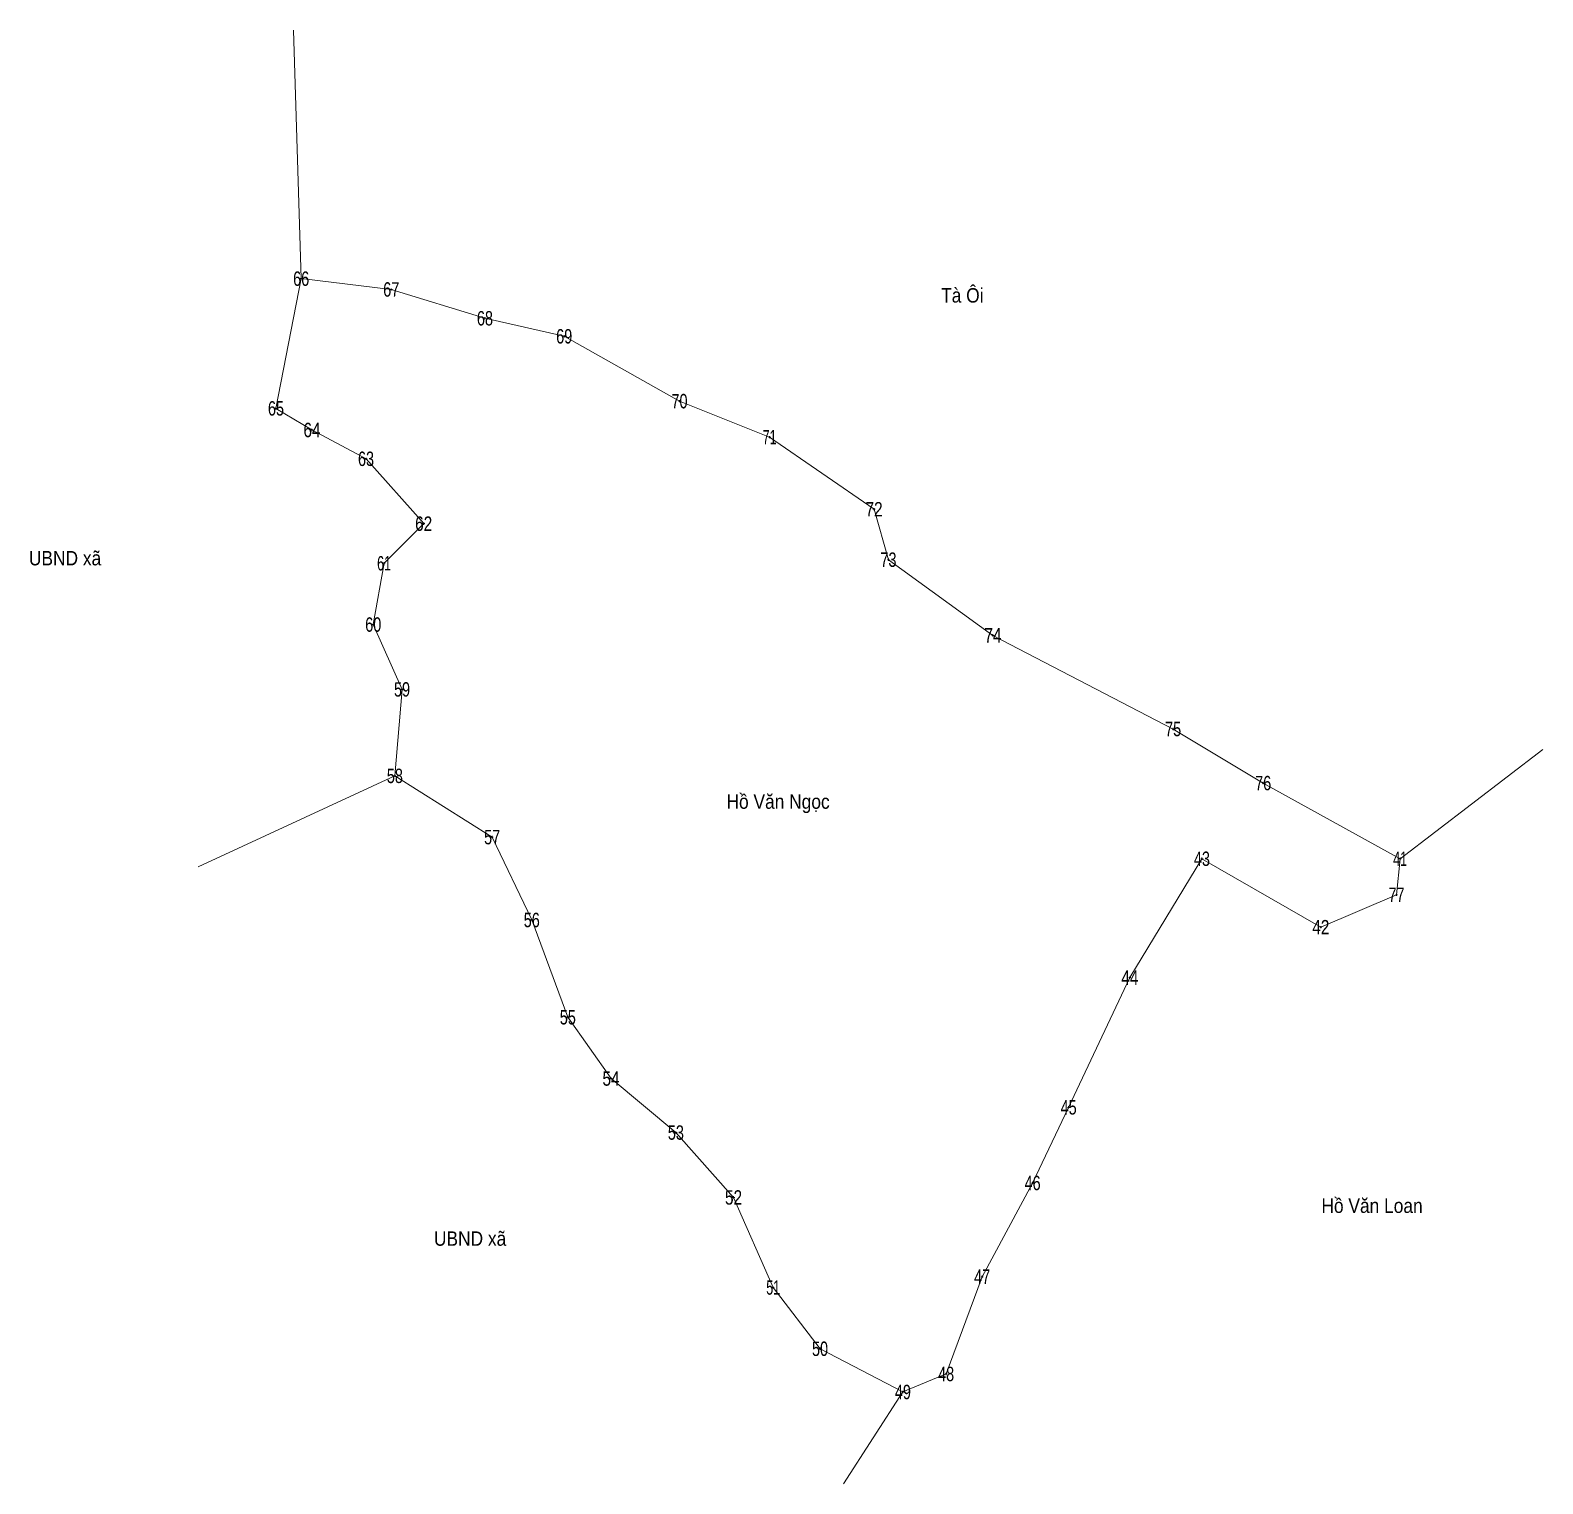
# Model space of a CAD drawing. Header units: metres. Extents: x 532311 to 533619, y 1853596 to 1855003.
# Drawn here: x 532310.8 to 532730.6, y 1853595.5 to 1853998.9 of the extents above; entities that cross this region are included whole.
import ezdxf
from ezdxf.enums import TextEntityAlignment as Align

# ---------------------------------------------------------------- set-up
doc = ezdxf.new("R2010")
doc.units = ezdxf.units.M
doc.header["$LTSCALE"] = 1.6
doc.layers.add('10', color=7, linetype='Continuous', lineweight=13)
doc.layers.add('11', color=7, linetype='Continuous', lineweight=13)
doc.layers.add('12', color=7, linetype='Continuous')

msp = doc.modelspace()

# ---------------------------------------------------------------- linework, layer by layer
at = {"layer": '10'}
for p, q in [((532386, 1853930), (532383.88, 1853998.94)), ((532691, 1853769), (532730.59, 1853799.35)), ((532412, 1853792), (532357.4, 1853766.79)), ((532553, 1853621), (532536.48, 1853595.53))]:
    msp.add_line(p, q, dxfattribs=at)
msp.add_lwpolyline([(532636, 1853769), (532669, 1853750), (532690, 1853759), (532691, 1853769), (532653, 1853790), (532628, 1853805), (532578, 1853831), (532549, 1853852), (532545, 1853866), (532516, 1853886), (532491, 1853896), (532459, 1853914), (532437, 1853919), (532411, 1853927), (532386, 1853930), (532379, 1853894), (532389, 1853888), (532404, 1853880), (532420, 1853862), (532409, 1853851), (532406, 1853834), (532414, 1853816), (532412, 1853792), (532439, 1853775), (532450, 1853752), (532460, 1853725), (532472, 1853708), (532490, 1853693), (532506, 1853675), (532517, 1853650), (532530, 1853633), (532553, 1853621), (532565, 1853626), (532575, 1853653), (532589, 1853679), (532599, 1853700), (532616, 1853736)], close=True, dxfattribs=at)
at = {"layer": '11'}
for p, q in [((532386.31, 1853930), (532385.69, 1853930)), ((532386, 1853929.69), (532386, 1853930.31)), ((532411.31, 1853927), (532410.69, 1853927)), ((532411, 1853926.69), (532411, 1853927.31)), ((532437.31, 1853919), (532436.69, 1853919)), ((532437, 1853918.69), (532437, 1853919.31)), ((532459.31, 1853914), (532458.69, 1853914)), ((532459, 1853913.69), (532459, 1853914.31)), ((532491.31, 1853896), (532490.69, 1853896)), ((532491, 1853895.69), (532491, 1853896.31)), ((532379.31, 1853894), (532378.69, 1853894)), ((532379, 1853893.69), (532379, 1853894.31)), ((532389.31, 1853888), (532388.69, 1853888)), ((532389, 1853887.69), (532389, 1853888.31)), ((532516.31, 1853886), (532515.69, 1853886)), ((532516, 1853885.69), (532516, 1853886.31)), ((532404.31, 1853880), (532403.69, 1853880)), ((532404, 1853879.69), (532404, 1853880.31)), ((532545.31, 1853866), (532544.69, 1853866)), ((532545, 1853865.69), (532545, 1853866.31)), ((532420.31, 1853862), (532419.69, 1853862)), ((532420, 1853861.69), (532420, 1853862.31)), ((532409.31, 1853851), (532408.69, 1853851)), ((532409, 1853850.69), (532409, 1853851.31)), ((532549.31, 1853852), (532548.69, 1853852)), ((532549, 1853851.69), (532549, 1853852.31)), ((532406.31, 1853834), (532405.69, 1853834)), ((532406, 1853833.69), (532406, 1853834.31)), ((532578.31, 1853831), (532577.69, 1853831)), ((532578, 1853830.69), (532578, 1853831.31)), ((532414.31, 1853816), (532413.69, 1853816)), ((532414, 1853815.69), (532414, 1853816.31)), ((532628.31, 1853805), (532627.69, 1853805)), ((532628, 1853804.69), (532628, 1853805.31)), ((532412.31, 1853792), (532411.69, 1853792)), ((532412, 1853791.69), (532412, 1853792.31)), ((532653.31, 1853790), (532652.69, 1853790)), ((532653, 1853789.69), (532653, 1853790.31)), ((532439.31, 1853775), (532438.69, 1853775)), ((532439, 1853774.69), (532439, 1853775.31)), ((532636.31, 1853769), (532635.69, 1853769)), ((532636, 1853768.69), (532636, 1853769.31)), ((532691.31, 1853769), (532690.69, 1853769)), ((532691, 1853768.69), (532691, 1853769.31)), ((532690.31, 1853759), (532689.69, 1853759)), ((532690, 1853758.69), (532690, 1853759.31)), ((532450.31, 1853752), (532449.69, 1853752)), ((532450, 1853751.69), (532450, 1853752.31)), ((532669.31, 1853750), (532668.69, 1853750)), ((532669, 1853749.69), (532669, 1853750.31)), ((532616.31, 1853736), (532615.69, 1853736)), ((532616, 1853735.69), (532616, 1853736.31)), ((532460.31, 1853725), (532459.69, 1853725)), ((532460, 1853724.69), (532460, 1853725.31)), ((532472.31, 1853708), (532471.69, 1853708)), ((532472, 1853707.69), (532472, 1853708.31)), ((532599.31, 1853700), (532598.69, 1853700)), ((532599, 1853699.69), (532599, 1853700.31)), ((532490.31, 1853693), (532489.69, 1853693)), ((532490, 1853692.69), (532490, 1853693.31)), ((532589.31, 1853679), (532588.69, 1853679)), ((532589, 1853678.69), (532589, 1853679.31)), ((532506.31, 1853675), (532505.69, 1853675)), ((532506, 1853674.69), (532506, 1853675.31)), ((532575.31, 1853653), (532574.69, 1853653)), ((532575, 1853652.69), (532575, 1853653.31)), ((532517.31, 1853650), (532516.69, 1853650)), ((532517, 1853649.69), (532517, 1853650.31)), ((532530.31, 1853633), (532529.69, 1853633)), ((532530, 1853632.69), (532530, 1853633.31)), ((532565.31, 1853626), (532564.69, 1853626)), ((532565, 1853625.69), (532565, 1853626.31)), ((532553.31, 1853621), (532552.69, 1853621)), ((532553, 1853620.69), (532553, 1853621.31))]:
    msp.add_line(p, q, dxfattribs=at)

# ---------------------------------------------------------------- texts
at = {"layer": '10', "width": 0.9}
for s, p in [('Tà Ôi', (532569.495, 1853923.36)), ('UBND xã ', (532321.13, 1853850.42)), ('Hồ Văn Ngọc', (532518.355, 1853782.86)), ('Hồ Văn Loan', (532683.21, 1853670.7)), ('UBND xã ', (532433.55, 1853661.58))]:
    msp.add_text(s, height=4, dxfattribs=at).set_placement(p, align=Align.CENTER)
at = {"layer": '12'}
for s, width, p in [('66', 0.75, (532385.995, 1853928)), ('67', 0.75, (532410.995, 1853925)), ('68', 0.75, (532437, 1853917)), ('69', 0.75, (532458.995, 1853912)), ('65', 0.75, (532379, 1853892)), ('70', 0.75, (532491, 1853894)), ('64', 0.8, (532388.995, 1853886)), ('71', 0.65, (532516.005, 1853884)), ('63', 0.75, (532403.995, 1853878)), ('72', 0.8, (532544.995, 1853864)), ('62', 0.8, (532419.995, 1853860)), ('73', 0.75, (532548.995, 1853850)), ('61', 0.65, (532409.005, 1853849)), ('60', 0.75, (532406, 1853832)), ('74', 0.8, (532577.995, 1853829)), ('59', 0.75, (532413.995, 1853814)), ('75', 0.75, (532628, 1853803)), ('58', 0.75, (532412, 1853790)), ('76', 0.75, (532652.995, 1853788)), ('57', 0.75, (532438.995, 1853773)), ('43', 0.75, (532635.995, 1853767)), ('41', 0.65, (532691.005, 1853767)), ('77', 0.75, (532689.995, 1853757)), ('56', 0.75, (532449.995, 1853750)), ('42', 0.8, (532668.995, 1853748)), ('44', 0.8, (532615.995, 1853734)), ('55', 0.75, (532460, 1853723)), ('54', 0.8, (532471.995, 1853706)), ('45', 0.75, (532599, 1853698)), ('53', 0.75, (532489.995, 1853691)), ('46', 0.75, (532588.995, 1853677)), ('52', 0.8, (532505.995, 1853673)), ('51', 0.65, (532517.005, 1853648)), ('47', 0.75, (532574.995, 1853651)), ('50', 0.75, (532530, 1853631)), ('48', 0.75, (532565, 1853624)), ('49', 0.75, (532552.995, 1853619))]:
    msp.add_text(s, height=4, dxfattribs=dict(at, width=width)).set_placement(p, align=Align.CENTER)

doc.saveas('drawing.dxf')
